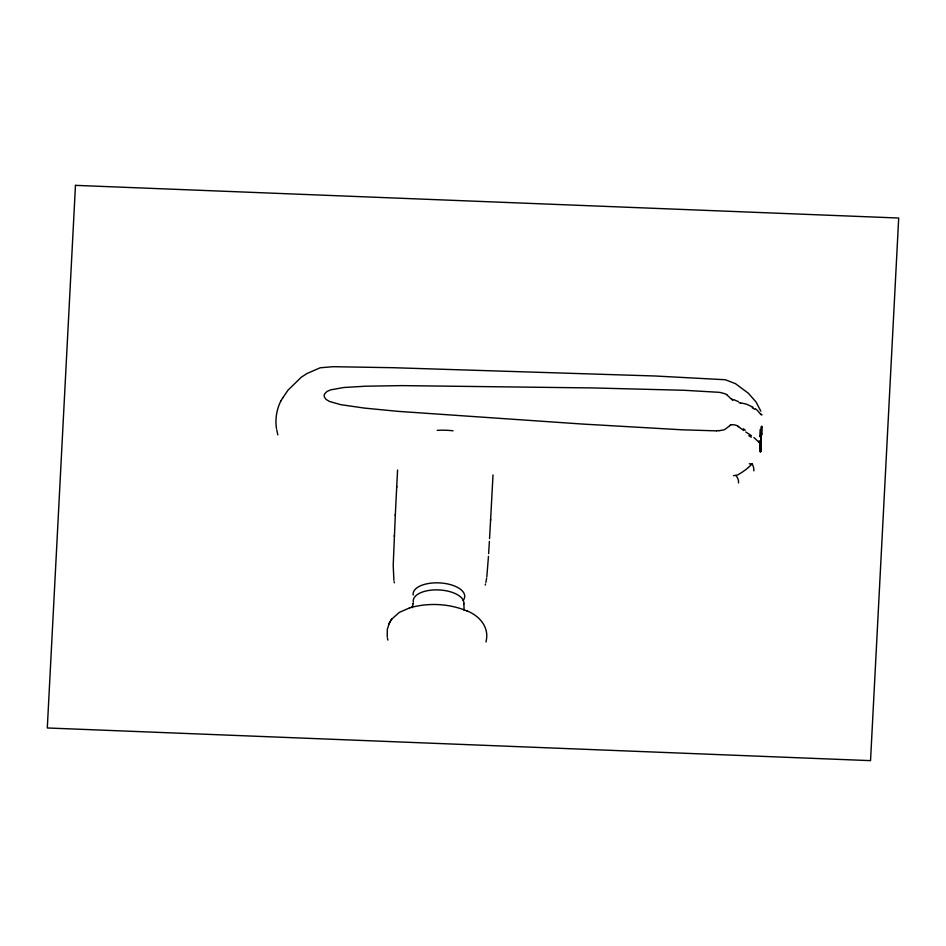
<?xml version="1.0" encoding="UTF-8"?>
<svg xmlns="http://www.w3.org/2000/svg" width="946" height="946" viewBox="0 0 946 946"><rect width="100%" height="100%" fill="white"/><g stroke="black" fill="none" stroke-linecap="round" stroke-linejoin="round"><path stroke-width="1.42" d="M761.459 428.633L761.388 426.528L760.383 451.597L760.738 447.848M761.435 430.123L761.258 436.768M395.345 514.388L393.205 565.365L393.891 580.324M761.66 434.084L761.731 426.149L760.679 451.703M760.868 449.563L760.951 447.884M394.305 536.488L394.364 535.365M395.286 515.499L396.741 486.327M413.166 603.666L413.189 603.075L412.279 607.71M489.543 538.581L490.631 519.283M486.705 637.391C487.71 624.892 477.624 614.805 466.603 610.773M396.681 487.438L397.58 470.044M760.844 450.166L760.75 451.644M493.008 474.951L490.572 520.395M488.633 553.658L489.389 541.372M488.467 556.39L486.812 576.942M463.871 603.607L464.119 610.371M486.658 638.183L486.031 641.979M486.622 578.278L485.901 582.369M485.263 585.03L485.535 583.966M389.374 623.095L387.34 629.208L387.233 636.906M280.927 400.82C276.634 409.334 274.99 419.196 276.492 428.621M389.539 622.764L391.289 619.725M389.019 623.863L389.906 621.995M282.688 397.994L287.962 390.237L301.23 377.253L307.131 373.445L320.197 367.781L333.134 366.693L393.264 367.71L655.188 376L725.369 379.748L735.48 383.686L748.345 393.229L756.091 402.05L760.844 411.191M280.879 400.903L282.736 397.899M760.135 436.343L760.489 435.728A7.923 3.536 82.6 0 0 760.655 435.467M391.656 619.216L399.318 612.381L409.701 607.852M390.911 620.257L392.022 618.684M753.832 470.872A49.074 23.39 3 0 0 752.153 463.918L748.452 467.454M729.827 425.688L724.873 429.425A7.793 6.752 2.3 0 1 723.867 429.874L718.995 430.749M733.422 475.684L737.691 474.939A68.207 59.941 -0.1 0 0 748.452 467.442M411.262 607.391C429.496 602.59 449.433 603.737 466.898 610.903M409.393 607.947L411.557 607.297M716.56 430.868L681.877 429.791L581.849 424.009L398.053 411.356L364.423 408.093L340.808 404.675L329.527 401.482L326.074 399.389L324.443 397.143A5.085 4.47 -0.1 0 1 324.596 393.95L326.938 391.514L330.674 389.847L343.859 387.505L365.558 386.205L401.979 385.613L592.823 387.943L683.923 390.272L718.57 392.283A52.373 47.584 1.2 0 1 720.982 392.625L725.736 394.021A7.793 6.929 2.5 0 1 726.682 394.588M749.256 463.8L752.2 463.918M761.282 414.525L762.05 414.868M740.517 402.925L739.051 402.712M740.647 402.949L745.058 403.776A46.118 34.434 -81.5 0 1 747.21 404.486L753.04 407.206M732.925 400.442L732.878 400.406A2.755 1.644 36 0 1 731.897 399.59M737.833 426.303L739.252 427.249M745.791 431.991L751.55 435.787M726.682 394.588L731.211 398.999M739.37 427.344L743.674 430.501M755.416 408.767L756.327 409.476A36.563 24.974 -48.7 0 1 757.58 410.635L760.454 414.041M753.927 437.525L758.988 442.302A7.958 3.867 -77.8 0 1 759.141 442.586M277.817 434.876L276.752 429.862M387.86 640.087L387.411 638.065M394.115 581.684L394.376 582.807M759.685 445.199L759.78 446.004M759.804 446.169L760.135 451.798M760.17 429.519A30.272 1.088 -86.3 0 1 759.815 436.685M761.92 433.918A12.263 6.717 74.7 0 1 761.081 436.118M759.496 442.823A30.272 0.662 82.1 0 1 759.189 440.682M759.815 444.573A21.829 13.528 -66.5 0 1 759.886 445.058M759.591 442.03A12.286 7.166 -69.6 0 1 760.3 444.123M748.83 435.668A46.035 12.381 21.1 0 1 751.207 437.277M745.282 430.182A46.118 15.03 46.8 0 1 743.272 428.739M732.287 424.742A13.067 11.908 -75.5 0 1 737.939 426.102M730.43 425.227A2.85 2.566 76.3 0 1 731.66 424.801M729.744 425.558A9.827 8.691 80 0 1 730.371 425.109M718.972 430.584A52.373 44.155 1.5 0 1 716.56 430.702M732.287 399.413A9.827 4.671 39 0 1 731.731 398.834M738.424 401.565A13.067 4.978 31.9 0 1 733.694 399.543M752.2 407.809A46.035 27.399 -15 0 1 754.66 409.251M760.797 413.792A12.286 1.738 62.8 0 1 760.809 414.561M736.118 475.791A35.108 16.732 3 0 1 738.495 482.945M413.296 601.869A25.365 12.085 3 0 1 438.542 589.914A25.365 12.085 3 0 1 463.836 603.879M413.177 595.046A25.838 12.31 3 0 1 442.574 583.138A25.838 12.31 3 0 1 463.102 600.462M437.218 430.335A47.808 22.787 3 0 1 453.051 430.773M75.467 185.357L47.3 727.971L870.533 760.643L898.7 218.029L75.467 185.357M761.317 414.644A21.829 2.412 52.4 0 0 761.341 414.596"/></g></svg>
